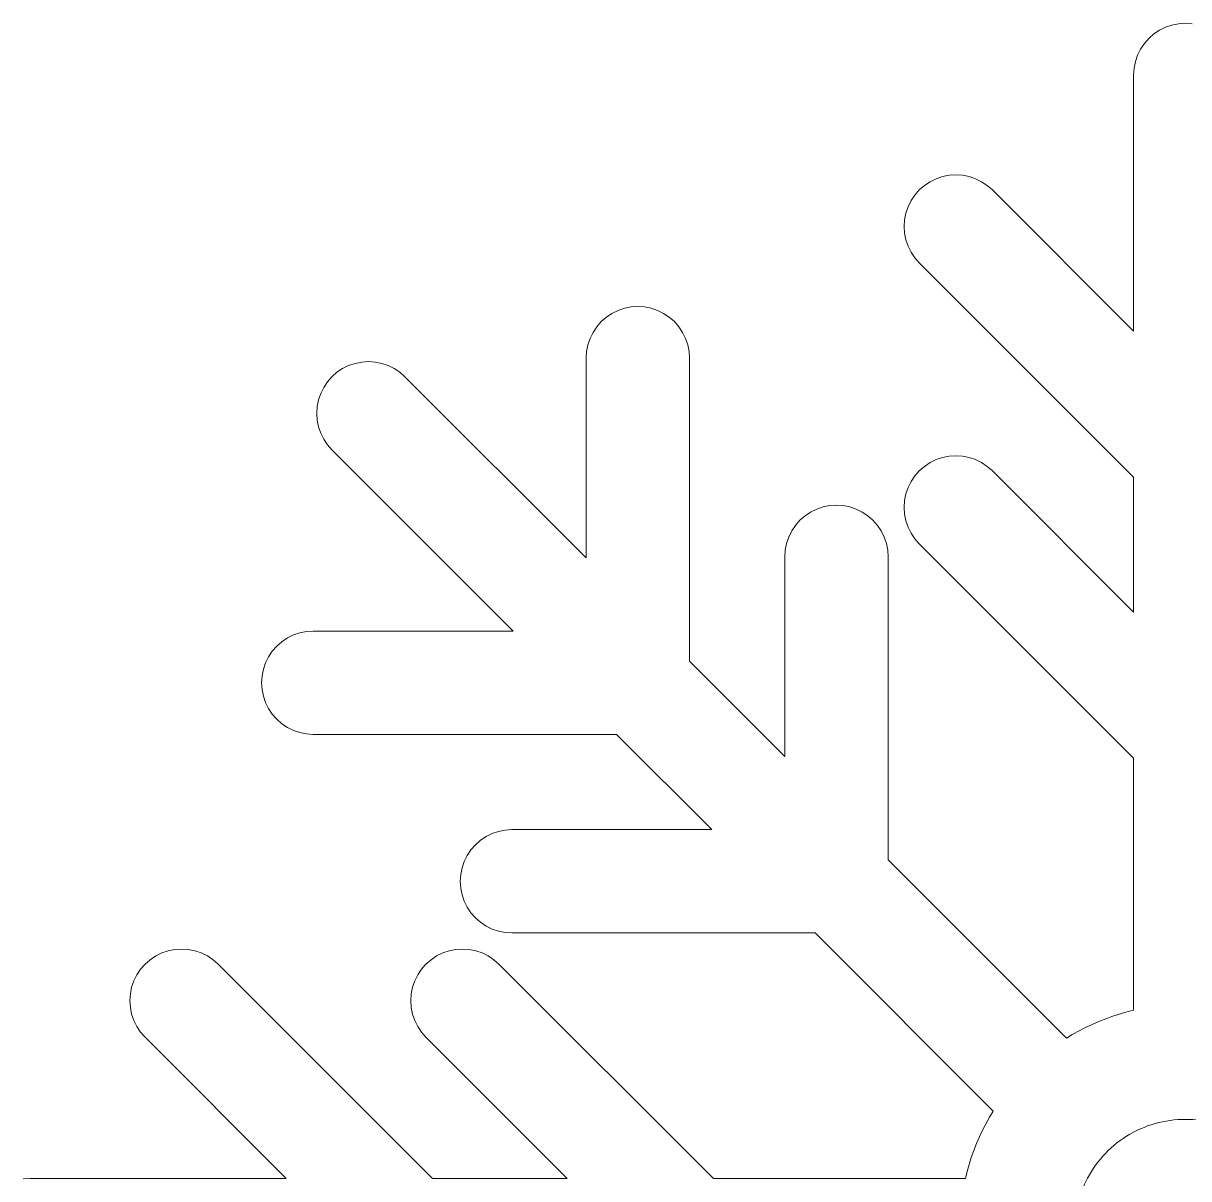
# Model space of a CAD drawing. Header units: centimetres. Extents: x -75 to 51, y -4 to 64.
# Drawn here: x 31.65 to 41.15, y 15.43 to 24.85 of the extents above; entities that cross this region are included whole.
import ezdxf

# ---------------------------------------------------------------- set-up
doc = ezdxf.new("R2010")
doc.units = ezdxf.units.CM
doc.header["$MEASUREMENT"] = 0
doc.layers.add('layer 1', color=7, linetype='Continuous')

msp = doc.modelspace()

# ---------------------------------------------------------------- linework, layer by layer
at = {"layer": 'layer 1', "color": 1, "lineweight": 20}
for points in [[(40.96308, 24.81625), (40.96308, 24.81625), (40.91367, 24.79187), (40.91367, 24.79187)], [(41.01525, 24.83395), (41.01525, 24.83395), (40.96308, 24.81625), (40.96308, 24.81625)], [(41.06928, 24.8447), (41.06928, 24.8447), (41.01525, 24.83395), (41.01525, 24.83395)], [(41.12425, 24.84831), (41.12425, 24.84831), (41.06928, 24.8447), (41.06928, 24.8447)], [(41.17922, 24.8447), (41.17922, 24.8447), (41.12425, 24.84831), (41.12425, 24.84831)], [(40.82644, 24.72496), (40.82644, 24.72496), (40.79012, 24.68352), (40.79012, 24.68352)], [(40.86786, 24.76125), (40.86786, 24.76125), (40.82644, 24.72496), (40.82644, 24.72496)], [(40.91367, 24.79187), (40.91367, 24.79187), (40.86786, 24.76125), (40.86786, 24.76125)], [(40.75951, 24.63773), (40.75951, 24.63773), (40.73515, 24.58832), (40.73515, 24.58832)], [(40.79012, 24.68352), (40.79012, 24.68352), (40.75951, 24.63773), (40.75951, 24.63773)], [(40.71744, 24.53614), (40.71744, 24.53614), (40.70669, 24.48212), (40.70669, 24.48212)], [(40.73515, 24.58832), (40.73515, 24.58832), (40.71744, 24.53614), (40.71744, 24.53614)], [(40.70669, 24.48212), (40.70669, 24.48212), (40.70309, 24.42714), (40.70309, 24.42714)], [(40.70309, 24.42714), (40.70309, 24.42714), (40.70309, 22.33784), (40.70309, 22.33784)], [(39.0922, 23.58105), (39.0922, 23.58105), (39.04279, 23.55669), (39.04279, 23.55669)], [(39.14436, 23.59878), (39.14436, 23.59878), (39.0922, 23.58105), (39.0922, 23.58105)], [(39.19839, 23.60952), (39.19839, 23.60952), (39.14436, 23.59878), (39.14436, 23.59878)], [(39.25337, 23.61313), (39.25337, 23.61313), (39.19839, 23.60952), (39.19839, 23.60952)], [(39.30834, 23.60952), (39.30834, 23.60952), (39.25337, 23.61313), (39.25337, 23.61313)], [(39.36237, 23.59878), (39.36237, 23.59878), (39.30834, 23.60952), (39.30834, 23.60952)], [(39.41454, 23.58105), (39.41454, 23.58105), (39.36237, 23.59878), (39.36237, 23.59878)], [(39.46395, 23.55669), (39.46395, 23.55669), (39.41454, 23.58105), (39.41454, 23.58105)], [(38.95556, 23.48977), (38.95556, 23.48977), (38.91924, 23.44833), (38.91924, 23.44833)], [(38.99698, 23.52609), (38.99698, 23.52609), (38.95556, 23.48977), (38.95556, 23.48977)], [(39.04279, 23.55669), (39.04279, 23.55669), (38.99698, 23.52609), (38.99698, 23.52609)], [(39.50975, 23.52609), (39.50975, 23.52609), (39.46395, 23.55669), (39.46395, 23.55669)], [(39.55117, 23.48977), (39.55117, 23.48977), (39.50975, 23.52609), (39.50975, 23.52609)], [(40.70309, 22.33784), (40.70309, 22.33784), (39.55117, 23.48977), (39.55117, 23.48977)], [(38.88863, 23.40255), (38.88863, 23.40255), (38.86426, 23.35312), (38.86426, 23.35312)], [(38.91924, 23.44833), (38.91924, 23.44833), (38.88863, 23.40255), (38.88863, 23.40255)], [(38.84656, 23.30096), (38.84656, 23.30096), (38.83581, 23.24693), (38.83581, 23.24693)], [(38.86426, 23.35312), (38.86426, 23.35312), (38.84656, 23.30096), (38.84656, 23.30096)], [(38.83581, 23.24693), (38.83581, 23.24693), (38.83221, 23.19197), (38.83221, 23.19197)], [(38.83221, 23.19197), (38.83221, 23.19197), (38.83581, 23.13699), (38.83581, 23.13699)], [(38.83581, 23.13699), (38.83581, 23.13699), (38.84656, 23.08294), (38.84656, 23.08294)], [(38.84656, 23.08294), (38.84656, 23.08294), (38.86426, 23.03079), (38.86426, 23.03079)], [(38.86426, 23.03079), (38.86426, 23.03079), (38.88863, 22.9814), (38.88863, 22.9814)], [(38.88863, 22.9814), (38.88863, 22.9814), (38.91924, 22.93557), (38.91924, 22.93557)], [(38.91924, 22.93557), (38.91924, 22.93557), (38.95556, 22.89415), (38.95556, 22.89415)], [(38.95556, 22.89415), (38.95556, 22.89415), (40.70309, 21.14661), (40.70309, 21.14661)], [(36.55189, 22.52493), (36.55189, 22.52493), (36.49971, 22.50722), (36.49971, 22.50722)], [(36.60591, 22.53567), (36.60591, 22.53567), (36.55189, 22.52493), (36.55189, 22.52493)], [(36.66089, 22.5393), (36.66089, 22.5393), (36.60591, 22.53567), (36.60591, 22.53567)], [(36.71586, 22.53567), (36.71586, 22.53567), (36.66089, 22.5393), (36.66089, 22.5393)], [(36.76988, 22.52493), (36.76988, 22.52493), (36.71586, 22.53567), (36.71586, 22.53567)], [(36.82207, 22.50722), (36.82207, 22.50722), (36.76988, 22.52493), (36.76988, 22.52493)], [(36.40449, 22.45224), (36.40449, 22.45224), (36.36307, 22.41591), (36.36307, 22.41591)], [(36.4503, 22.48285), (36.4503, 22.48285), (36.40449, 22.45224), (36.40449, 22.45224)], [(36.49971, 22.50722), (36.49971, 22.50722), (36.4503, 22.48285), (36.4503, 22.48285)], [(36.87147, 22.48285), (36.87147, 22.48285), (36.82207, 22.50722), (36.82207, 22.50722)], [(36.91726, 22.45224), (36.91726, 22.45224), (36.87147, 22.48285), (36.87147, 22.48285)], [(36.9587, 22.41591), (36.9587, 22.41591), (36.91726, 22.45224), (36.91726, 22.45224)], [(36.29614, 22.3287), (36.29614, 22.3287), (36.27177, 22.27927), (36.27177, 22.27927)], [(36.32674, 22.37449), (36.32674, 22.37449), (36.29614, 22.3287), (36.29614, 22.3287)], [(36.36307, 22.41591), (36.36307, 22.41591), (36.32674, 22.37449), (36.32674, 22.37449)], [(36.995, 22.37449), (36.995, 22.37449), (36.9587, 22.41591), (36.9587, 22.41591)], [(37.02561, 22.3287), (37.02561, 22.3287), (36.995, 22.37449), (36.995, 22.37449)], [(37.05, 22.27927), (37.05, 22.27927), (37.02561, 22.3287), (37.02561, 22.3287)], [(36.27177, 22.27927), (36.27177, 22.27927), (36.25408, 22.22713), (36.25408, 22.22713)], [(37.06769, 22.22713), (37.06769, 22.22713), (37.05, 22.27927), (37.05, 22.27927)], [(36.24334, 22.1731), (36.24334, 22.1731), (36.23973, 22.11813), (36.23973, 22.11813)], [(36.25408, 22.22713), (36.25408, 22.22713), (36.24334, 22.1731), (36.24334, 22.1731)], [(37.07844, 22.1731), (37.07844, 22.1731), (37.06769, 22.22713), (37.06769, 22.22713)], [(37.08205, 22.11813), (37.08205, 22.11813), (37.07844, 22.1731), (37.07844, 22.1731)], [(34.3034, 22.05771), (34.3034, 22.05771), (34.25399, 22.03335), (34.25399, 22.03335)], [(34.35555, 22.0754), (34.35555, 22.0754), (34.3034, 22.05771), (34.3034, 22.05771)], [(34.4096, 22.08618), (34.4096, 22.08618), (34.35555, 22.0754), (34.35555, 22.0754)], [(34.46457, 22.08975), (34.46457, 22.08975), (34.4096, 22.08618), (34.4096, 22.08618)], [(34.51955, 22.08618), (34.51955, 22.08618), (34.46457, 22.08977), (34.46457, 22.08977)], [(34.57357, 22.0754), (34.57357, 22.0754), (34.51955, 22.08618), (34.51955, 22.08618)], [(34.62572, 22.05771), (34.62572, 22.05771), (34.57357, 22.0754), (34.57357, 22.0754)], [(34.67516, 22.03335), (34.67516, 22.03335), (34.62572, 22.05771), (34.62572, 22.05771)], [(36.23973, 22.11813), (36.23973, 22.11813), (36.23973, 20.48907), (36.23973, 20.48907)], [(37.08205, 19.64676), (37.08205, 19.64676), (37.08205, 22.11813), (37.08205, 22.11813)], [(34.16676, 21.96641), (34.16676, 21.96641), (34.13043, 21.925), (34.13043, 21.925)], [(34.20817, 22.00273), (34.20817, 22.00273), (34.16676, 21.96641), (34.16676, 21.96641)], [(34.25399, 22.03335), (34.25399, 22.03335), (34.20817, 22.00273), (34.20817, 22.00273)], [(34.72094, 22.00273), (34.72094, 22.00273), (34.67516, 22.03335), (34.67516, 22.03335)], [(34.76235, 21.96641), (34.76235, 21.96641), (34.72094, 22.00273), (34.72094, 22.00273)], [(36.23973, 20.48907), (36.23973, 20.48907), (34.76235, 21.96641), (34.76235, 21.96641)], [(34.09982, 21.87917), (34.09982, 21.87917), (34.07546, 21.82978), (34.07546, 21.82978)], [(34.13043, 21.925), (34.13043, 21.925), (34.09982, 21.87917), (34.09982, 21.87917)], [(34.05777, 21.77762), (34.05777, 21.77762), (34.04699, 21.72357), (34.04699, 21.72357)], [(34.07546, 21.82978), (34.07546, 21.82978), (34.05777, 21.77762), (34.05777, 21.77762)], [(34.04699, 21.72357), (34.04699, 21.72357), (34.04341, 21.66859), (34.04341, 21.66859)], [(34.04341, 21.66859), (34.04341, 21.66859), (34.04699, 21.61362), (34.04699, 21.61362)], [(34.04699, 21.61362), (34.04699, 21.61362), (34.05777, 21.55961), (34.05777, 21.55961)], [(34.05777, 21.55961), (34.05777, 21.55961), (34.07546, 21.50745), (34.07546, 21.50745)], [(34.07546, 21.50745), (34.07546, 21.50745), (34.09982, 21.45802), (34.09982, 21.45802)], [(34.09982, 21.45802), (34.09982, 21.45802), (34.13043, 21.41223), (34.13043, 21.41223)], [(34.13043, 21.41223), (34.13043, 21.41223), (34.16676, 21.37081), (34.16676, 21.37081)], [(34.16676, 21.37081), (34.16676, 21.37081), (35.6441, 19.89345), (35.6441, 19.89345)], [(39.0922, 21.29099), (39.0922, 21.29099), (39.04279, 21.26663), (39.04279, 21.26663)], [(39.14436, 21.30871), (39.14436, 21.30871), (39.0922, 21.29099), (39.0922, 21.29099)], [(39.19839, 21.31946), (39.19839, 21.31946), (39.14436, 21.30871), (39.14436, 21.30871)], [(39.25337, 21.32306), (39.25337, 21.32306), (39.19839, 21.31946), (39.19839, 21.31946)], [(39.30834, 21.31946), (39.30834, 21.31946), (39.25337, 21.32306), (39.25337, 21.32306)], [(39.36237, 21.30871), (39.36237, 21.30871), (39.30834, 21.31946), (39.30834, 21.31946)], [(39.41454, 21.29099), (39.41454, 21.29099), (39.36237, 21.30871), (39.36237, 21.30871)], [(39.46395, 21.26663), (39.46395, 21.26663), (39.41454, 21.29099), (39.41454, 21.29099)], [(38.95556, 21.19969), (38.95556, 21.19969), (38.91924, 21.15827), (38.91924, 21.15827)], [(38.99698, 21.23602), (38.99698, 21.23602), (38.95556, 21.19969), (38.95556, 21.19969)], [(39.04279, 21.26663), (39.04279, 21.26663), (38.99698, 21.23602), (38.99698, 21.23602)], [(39.50975, 21.23602), (39.50975, 21.23602), (39.46395, 21.26663), (39.46395, 21.26663)], [(39.55117, 21.19969), (39.55117, 21.19969), (39.50975, 21.23602), (39.50975, 21.23602)], [(40.70309, 20.04779), (40.70309, 20.04779), (39.55117, 21.19969), (39.55117, 21.19969)], [(38.88863, 21.11248), (38.88863, 21.11248), (38.86426, 21.06305), (38.86426, 21.06305)], [(38.91924, 21.15827), (38.91924, 21.15827), (38.88863, 21.11248), (38.88863, 21.11248)], [(40.70309, 21.14661), (40.70309, 21.14661), (40.70309, 20.04779), (40.70309, 20.04779)], [(38.84656, 21.0109), (38.84656, 21.0109), (38.83581, 20.95687), (38.83581, 20.95687)], [(38.86426, 21.06305), (38.86426, 21.06305), (38.84656, 21.0109), (38.84656, 21.0109)], [(38.1712, 20.9056), (38.1712, 20.9056), (38.11903, 20.88791), (38.11903, 20.88791)], [(38.22523, 20.91635), (38.22523, 20.91635), (38.1712, 20.9056), (38.1712, 20.9056)], [(38.2802, 20.91996), (38.2802, 20.91996), (38.22523, 20.91635), (38.22523, 20.91635)], [(38.33517, 20.91635), (38.33517, 20.91635), (38.2802, 20.91996), (38.2802, 20.91996)], [(38.38921, 20.9056), (38.38921, 20.9056), (38.33517, 20.91635), (38.33517, 20.91635)], [(38.44137, 20.88791), (38.44137, 20.88791), (38.38921, 20.9056), (38.38921, 20.9056)], [(38.83581, 20.95687), (38.83581, 20.95687), (38.83221, 20.90191), (38.83221, 20.90191)], [(38.83221, 20.90191), (38.83221, 20.90191), (38.83581, 20.84693), (38.83581, 20.84693)], [(38.02381, 20.83292), (38.02381, 20.83292), (37.9824, 20.79662), (37.9824, 20.79662)], [(38.06963, 20.86351), (38.06963, 20.86351), (38.02381, 20.83292), (38.02381, 20.83292)], [(38.11903, 20.88791), (38.11903, 20.88791), (38.06963, 20.86351), (38.06963, 20.86351)], [(38.49078, 20.86351), (38.49078, 20.86351), (38.44137, 20.88791), (38.44137, 20.88791)], [(38.53659, 20.83292), (38.53659, 20.83292), (38.49078, 20.86351), (38.49078, 20.86351)], [(38.57801, 20.79662), (38.57801, 20.79662), (38.53659, 20.83292), (38.53659, 20.83292)], [(38.83581, 20.84693), (38.83581, 20.84693), (38.84656, 20.79288), (38.84656, 20.79288)], [(37.94607, 20.75517), (37.94607, 20.75517), (37.91547, 20.70938), (37.91547, 20.70938)], [(37.9824, 20.79662), (37.9824, 20.79662), (37.94607, 20.75517), (37.94607, 20.75517)], [(38.61433, 20.75517), (38.61433, 20.75517), (38.57801, 20.79662), (38.57801, 20.79662)], [(38.64494, 20.70938), (38.64494, 20.70938), (38.61433, 20.75517), (38.61433, 20.75517)], [(38.84656, 20.79288), (38.84656, 20.79288), (38.86426, 20.74072), (38.86426, 20.74072)], [(38.86426, 20.74072), (38.86426, 20.74072), (38.88863, 20.69133), (38.88863, 20.69133)], [(37.8911, 20.65999), (37.8911, 20.65999), (37.87341, 20.60779), (37.87341, 20.60779)], [(37.91547, 20.70938), (37.91547, 20.70938), (37.8911, 20.65999), (37.8911, 20.65999)], [(38.6693, 20.65999), (38.6693, 20.65999), (38.64494, 20.70938), (38.64494, 20.70938)], [(38.68701, 20.60779), (38.68701, 20.60779), (38.6693, 20.65999), (38.6693, 20.65999)], [(38.88863, 20.69133), (38.88863, 20.69133), (38.91924, 20.6455), (38.91924, 20.6455)], [(38.91924, 20.6455), (38.91924, 20.6455), (38.95556, 20.60409), (38.95556, 20.60409)], [(37.86263, 20.55378), (37.86263, 20.55378), (37.85905, 20.4988), (37.85905, 20.4988)], [(37.87341, 20.60779), (37.87341, 20.60779), (37.86263, 20.55378), (37.86263, 20.55378)], [(38.69776, 20.55378), (38.69776, 20.55378), (38.68701, 20.60779), (38.68701, 20.60779)], [(38.70136, 20.4988), (38.70136, 20.4988), (38.69776, 20.55378), (38.69776, 20.55378)], [(38.95556, 20.60409), (38.95556, 20.60409), (40.70309, 18.85653), (40.70309, 18.85653)], [(37.85905, 20.4988), (37.85905, 20.4988), (37.85905, 18.86974), (37.85905, 18.86974)], [(38.70136, 18.02741), (38.70136, 18.02741), (38.70136, 20.4988), (38.70136, 20.4988)], [(33.8539, 19.86139), (33.8539, 19.86139), (33.80447, 19.83702), (33.80447, 19.83702)], [(33.90604, 19.87908), (33.90604, 19.87908), (33.8539, 19.86139), (33.8539, 19.86139)], [(33.96007, 19.88984), (33.96007, 19.88984), (33.90604, 19.87908), (33.90604, 19.87908)], [(34.01504, 19.89345), (34.01504, 19.89345), (33.96007, 19.88984), (33.96007, 19.88984)], [(35.6441, 19.89345), (35.6441, 19.89345), (34.01504, 19.89345), (34.01504, 19.89345)], [(33.71727, 19.77009), (33.71727, 19.77009), (33.68093, 19.7287), (33.68093, 19.7287)], [(33.75868, 19.80643), (33.75868, 19.80643), (33.71727, 19.77009), (33.71727, 19.77009)], [(33.80447, 19.83702), (33.80447, 19.83702), (33.75868, 19.80643), (33.75868, 19.80643)], [(33.65033, 19.68285), (33.65033, 19.68285), (33.62597, 19.63346), (33.62597, 19.63346)], [(33.68093, 19.7287), (33.68093, 19.7287), (33.65033, 19.68285), (33.65033, 19.68285)], [(33.60824, 19.58128), (33.60824, 19.58128), (33.5975, 19.52725), (33.5975, 19.52725)], [(33.62597, 19.63346), (33.62597, 19.63346), (33.60824, 19.58128), (33.60824, 19.58128)], [(37.85905, 18.86974), (37.85905, 18.86974), (37.08205, 19.64676), (37.08205, 19.64676)], [(33.5975, 19.52725), (33.5975, 19.52725), (33.59389, 19.47229), (33.59389, 19.47229)], [(33.59389, 19.47229), (33.59389, 19.47229), (33.5975, 19.41731), (33.5975, 19.41731)], [(33.5975, 19.41731), (33.5975, 19.41731), (33.60824, 19.36329), (33.60824, 19.36329)], [(33.60824, 19.36329), (33.60824, 19.36329), (33.62597, 19.31111), (33.62597, 19.31111)], [(33.62597, 19.31111), (33.62597, 19.31111), (33.65033, 19.2617), (33.65033, 19.2617)], [(33.65033, 19.2617), (33.65033, 19.2617), (33.68093, 19.21591), (33.68093, 19.21591)], [(33.68093, 19.21591), (33.68093, 19.21591), (33.71727, 19.17447), (33.71727, 19.17447)], [(33.71727, 19.17447), (33.71727, 19.17447), (33.75868, 19.13817), (33.75868, 19.13817)], [(33.75868, 19.13817), (33.75868, 19.13817), (33.80447, 19.10756), (33.80447, 19.10756)], [(33.80447, 19.10756), (33.80447, 19.10756), (33.8539, 19.08316), (33.8539, 19.08316)], [(33.8539, 19.08316), (33.8539, 19.08316), (33.90604, 19.06547), (33.90604, 19.06547)], [(33.90604, 19.06547), (33.90604, 19.06547), (33.96007, 19.05473), (33.96007, 19.05473)], [(33.96007, 19.05473), (33.96007, 19.05473), (34.01504, 19.0511), (34.01504, 19.0511)], [(34.01504, 19.05112), (34.01504, 19.05112), (36.48642, 19.05112), (36.48642, 19.05112)], [(36.48642, 19.05112), (36.48642, 19.05112), (37.26343, 18.2741), (37.26343, 18.2741)], [(40.70309, 18.85653), (40.70309, 18.85653), (40.70309, 16.80171), (40.70309, 16.80171)], [(35.47319, 18.24206), (35.47319, 18.24206), (35.42379, 18.2177), (35.42379, 18.2177)], [(35.52537, 18.25975), (35.52537, 18.25975), (35.47319, 18.24206), (35.47319, 18.24206)], [(35.5794, 18.27054), (35.5794, 18.27054), (35.52537, 18.25975), (35.52537, 18.25975)], [(35.63437, 18.2741), (35.63437, 18.2741), (35.5794, 18.27057), (35.5794, 18.27057)], [(37.26343, 18.2741), (37.26343, 18.2741), (35.63437, 18.2741), (35.63437, 18.2741)], [(35.33656, 18.15077), (35.33656, 18.15077), (35.30025, 18.10935), (35.30025, 18.10935)], [(35.378, 18.1871), (35.378, 18.1871), (35.33656, 18.15077), (35.33656, 18.15077)], [(35.42379, 18.2177), (35.42379, 18.2177), (35.378, 18.1871), (35.378, 18.1871)], [(35.26965, 18.06354), (35.26965, 18.06354), (35.24525, 18.01413), (35.24525, 18.01413)], [(35.30025, 18.10935), (35.30025, 18.10935), (35.26965, 18.06354), (35.26965, 18.06354)], [(35.22756, 17.96197), (35.22756, 17.96197), (35.21682, 17.90793), (35.21682, 17.90793)], [(35.24525, 18.01413), (35.24525, 18.01413), (35.22756, 17.96197), (35.22756, 17.96197)], [(40.15436, 16.57443), (40.15436, 16.57443), (38.70136, 18.02741), (38.70136, 18.02741)], [(35.21682, 17.90793), (35.21682, 17.90793), (35.21321, 17.85297), (35.21321, 17.85297)], [(35.21321, 17.85297), (35.21321, 17.85297), (35.21682, 17.79799), (35.21682, 17.79799)], [(35.21682, 17.79799), (35.21682, 17.79799), (35.22756, 17.74396), (35.22756, 17.74396)], [(35.22756, 17.74396), (35.22756, 17.74396), (35.24525, 17.69178), (35.24525, 17.69178)], [(35.24525, 17.69178), (35.24525, 17.69178), (35.26965, 17.64237), (35.26965, 17.64237)], [(35.26965, 17.64237), (35.26965, 17.64237), (35.30025, 17.59658), (35.30025, 17.59658)], [(35.30025, 17.59658), (35.30025, 17.59658), (35.33656, 17.55517), (35.33656, 17.55517)], [(35.33656, 17.55517), (35.33656, 17.55517), (35.378, 17.51883), (35.378, 17.51883)], [(35.378, 17.51883), (35.378, 17.51883), (35.42379, 17.48823), (35.42379, 17.48823)], [(35.42379, 17.48823), (35.42379, 17.48823), (35.47319, 17.46387), (35.47319, 17.46387)], [(35.47319, 17.46387), (35.47319, 17.46387), (35.52537, 17.44616), (35.52537, 17.44616)], [(35.52537, 17.44616), (35.52537, 17.44616), (35.5794, 17.4354), (35.5794, 17.4354)], [(35.5794, 17.4354), (35.5794, 17.4354), (35.63437, 17.43178), (35.63437, 17.43178)], [(35.63437, 17.43179), (35.63437, 17.43179), (38.10576, 17.43179), (38.10576, 17.43179)], [(38.10576, 17.43179), (38.10576, 17.43179), (39.55875, 15.97881), (39.55875, 15.97881)], [(32.88624, 17.29736), (32.88624, 17.29736), (32.83222, 17.28662), (32.83222, 17.28662)], [(32.94121, 17.30097), (32.94121, 17.30097), (32.88624, 17.29733), (32.88624, 17.29733)], [(32.99618, 17.29736), (32.99618, 17.29736), (32.94121, 17.30099), (32.94121, 17.30099)], [(33.05024, 17.28662), (33.05024, 17.28662), (32.99618, 17.29736), (32.99618, 17.29736)], [(35.17629, 17.29736), (35.17629, 17.29736), (35.12227, 17.28662), (35.12227, 17.28662)], [(35.23126, 17.30097), (35.23126, 17.30097), (35.17629, 17.29733), (35.17629, 17.29733)], [(35.28623, 17.29736), (35.28623, 17.29736), (35.23126, 17.30099), (35.23126, 17.30099)], [(35.34029, 17.28662), (35.34029, 17.28662), (35.28623, 17.29736), (35.28623, 17.29736)], [(32.68484, 17.21393), (32.68484, 17.21393), (32.6434, 17.17762), (32.6434, 17.17762)], [(32.73063, 17.24453), (32.73063, 17.24453), (32.68484, 17.21393), (32.68484, 17.21393)], [(32.78006, 17.26889), (32.78006, 17.26889), (32.73063, 17.24453), (32.73063, 17.24453)], [(32.83222, 17.28662), (32.83222, 17.28662), (32.78006, 17.26889), (32.78006, 17.26889)], [(33.10239, 17.26889), (33.10239, 17.26889), (33.05024, 17.28662), (33.05024, 17.28662)], [(33.15179, 17.24453), (33.15179, 17.24453), (33.10239, 17.26889), (33.10239, 17.26889)], [(33.19761, 17.21393), (33.19761, 17.21393), (33.15179, 17.24453), (33.15179, 17.24453)], [(33.23902, 17.17762), (33.23902, 17.17762), (33.19761, 17.21393), (33.19761, 17.21393)], [(34.97489, 17.21393), (34.97489, 17.21393), (34.93348, 17.17762), (34.93348, 17.17762)], [(35.02069, 17.24453), (35.02069, 17.24453), (34.97489, 17.21393), (34.97489, 17.21393)], [(35.07012, 17.26889), (35.07012, 17.26889), (35.02069, 17.24453), (35.02069, 17.24453)], [(35.12227, 17.28662), (35.12227, 17.28662), (35.07012, 17.26889), (35.07012, 17.26889)], [(35.39244, 17.26889), (35.39244, 17.26889), (35.34029, 17.28662), (35.34029, 17.28662)], [(35.44184, 17.24453), (35.44184, 17.24453), (35.39244, 17.26889), (35.39244, 17.26889)], [(35.48767, 17.21393), (35.48767, 17.21393), (35.44184, 17.24453), (35.44184, 17.24453)], [(35.52908, 17.17762), (35.52908, 17.17762), (35.48767, 17.21393), (35.48767, 17.21393)], [(32.6071, 17.13618), (32.6071, 17.13618), (32.57649, 17.09038), (32.57649, 17.09038)], [(32.6434, 17.17762), (32.6434, 17.17762), (32.6071, 17.13618), (32.6071, 17.13618)], [(34.98656, 15.43008), (34.98656, 15.43008), (33.23902, 17.17762), (33.23902, 17.17762)], [(34.89715, 17.13618), (34.89715, 17.13618), (34.86654, 17.09038), (34.86654, 17.09038)], [(34.93348, 17.17762), (34.93348, 17.17762), (34.89715, 17.13618), (34.89715, 17.13618)], [(37.27662, 15.43008), (37.27662, 15.43008), (35.52908, 17.17762), (35.52908, 17.17762)], [(32.55212, 17.04098), (32.55212, 17.04098), (32.5344, 16.9888), (32.5344, 16.9888)], [(32.57649, 17.09038), (32.57649, 17.09038), (32.55212, 17.04098), (32.55212, 17.04098)], [(34.84218, 17.04098), (34.84218, 17.04098), (34.82446, 16.9888), (34.82446, 16.9888)], [(34.86654, 17.09038), (34.86654, 17.09038), (34.84218, 17.04098), (34.84218, 17.04098)], [(32.52366, 16.93477), (32.52366, 16.93477), (32.52005, 16.87979), (32.52005, 16.87979)], [(32.5344, 16.9888), (32.5344, 16.9888), (32.52366, 16.93477), (32.52366, 16.93477)], [(34.81371, 16.93477), (34.81371, 16.93477), (34.8101, 16.87979), (34.8101, 16.87979)], [(34.82446, 16.9888), (34.82446, 16.9888), (34.81371, 16.93477), (34.81371, 16.93477)], [(32.52005, 16.87979), (32.52005, 16.87979), (32.52366, 16.82483), (32.52366, 16.82483)], [(32.52366, 16.82483), (32.52366, 16.82483), (32.5344, 16.77079), (32.5344, 16.77079)], [(34.8101, 16.87979), (34.8101, 16.87979), (34.81371, 16.82483), (34.81371, 16.82483)], [(34.81371, 16.82483), (34.81371, 16.82483), (34.82446, 16.77079), (34.82446, 16.77079)], [(32.5344, 16.77079), (32.5344, 16.77079), (32.55212, 16.71863), (32.55212, 16.71863)], [(34.82446, 16.77079), (34.82446, 16.77079), (34.84218, 16.71863), (34.84218, 16.71863)], [(40.53197, 16.75371), (40.53197, 16.75371), (40.41913, 16.71123), (40.41913, 16.71123)], [(40.64736, 16.78873), (40.64736, 16.78873), (40.53197, 16.75371), (40.53197, 16.75371)], [(40.70309, 16.80171), (40.70309, 16.80171), (40.64736, 16.78873), (40.64736, 16.78873)], [(32.55212, 16.71863), (32.55212, 16.71863), (32.57649, 16.66924), (32.57649, 16.66924)], [(32.57649, 16.66924), (32.57649, 16.66924), (32.6071, 16.62341), (32.6071, 16.62341)], [(34.84218, 16.71863), (34.84218, 16.71863), (34.86654, 16.66924), (34.86654, 16.66924)], [(34.86654, 16.66924), (34.86654, 16.66924), (34.89715, 16.62341), (34.89715, 16.62341)], [(40.3093, 16.66146), (40.3093, 16.66146), (40.20296, 16.60464), (40.20296, 16.60464)], [(40.41913, 16.71123), (40.41913, 16.71123), (40.3093, 16.66146), (40.3093, 16.66146)], [(32.6071, 16.62341), (32.6071, 16.62341), (32.6434, 16.582), (32.6434, 16.582)], [(32.6434, 16.582), (32.6434, 16.582), (33.79535, 15.43008), (33.79535, 15.43008)], [(34.89715, 16.62341), (34.89715, 16.62341), (34.93348, 16.582), (34.93348, 16.582)], [(34.93348, 16.582), (34.93348, 16.582), (36.08537, 15.43008), (36.08537, 15.43008)], [(40.20296, 16.60464), (40.20296, 16.60464), (40.15436, 16.57443), (40.15436, 16.57443)], [(39.55875, 15.97881), (39.55875, 15.97881), (39.52853, 15.9302), (39.52853, 15.9302)], [(39.52853, 15.9302), (39.52853, 15.9302), (39.47169, 15.82386), (39.47169, 15.82386)], [(39.47169, 15.82386), (39.47169, 15.82386), (39.42193, 15.71404), (39.42193, 15.71404)], [(39.42193, 15.71404), (39.42193, 15.71404), (39.37946, 15.6012), (39.37946, 15.6012)], [(39.37946, 15.6012), (39.37946, 15.6012), (39.34445, 15.48581), (39.34445, 15.48581)], [(31.70604, 15.43008), (31.70604, 15.43008), (31.65107, 15.42644), (31.65107, 15.42644)], [(33.79535, 15.43008), (33.79535, 15.43008), (31.70604, 15.43008), (31.70604, 15.43008)], [(36.08537, 15.43008), (36.08537, 15.43008), (34.98656, 15.43008), (34.98656, 15.43008)], [(39.33146, 15.43008), (39.33146, 15.43008), (37.27662, 15.43008), (37.27662, 15.43008)], [(39.34445, 15.48581), (39.34445, 15.48581), (39.33146, 15.43008), (39.33146, 15.43008)]]:
    msp.add_open_spline(points, degree=3, dxfattribs=at)
for points in [[(41.57571, 15.79088), (41.57571, 15.79088), (41.54756, 15.80646), (41.54756, 15.80646), (41.54756, 15.80646), (41.54756, 15.80646), (41.51901, 15.82097), (41.51901, 15.82097), (41.51901, 15.82097), (41.51901, 15.82097), (41.49009, 15.83441), (41.49009, 15.83441), (41.49009, 15.83441), (41.49009, 15.83441), (41.46082, 15.84678), (41.46082, 15.84678), (41.46082, 15.84678), (41.46082, 15.84678), (41.43123, 15.85807), (41.43123, 15.85807), (41.43123, 15.85807), (41.43123, 15.85807), (41.40135, 15.86829), (41.40135, 15.86829), (41.40135, 15.86829), (41.40135, 15.86829), (41.37121, 15.87744), (41.37121, 15.87744), (41.37121, 15.87744), (41.37121, 15.87744), (41.34084, 15.88552), (41.34084, 15.88552), (41.34084, 15.88552), (41.34084, 15.88552), (41.31027, 15.89249), (41.31027, 15.89249), (41.31027, 15.89249), (41.31027, 15.89249), (41.27953, 15.8984), (41.27953, 15.8984), (41.27953, 15.8984), (41.27953, 15.8984), (41.24864, 15.90324), (41.24864, 15.90324), (41.24864, 15.90324), (41.24864, 15.90324), (41.21764, 15.90702), (41.21764, 15.90702), (41.21764, 15.90702), (41.21764, 15.90702), (41.18655, 15.90978), (41.18655, 15.90978), (41.18655, 15.90978), (41.18655, 15.90978), (41.15541, 15.91131), (41.15541, 15.91131), (41.15541, 15.91131), (41.15541, 15.91131), (41.12424, 15.9119), (41.12424, 15.9119), (41.12424, 15.9119), (41.12424, 15.9119), (41.09307, 15.91131), (41.09307, 15.91131), (41.09307, 15.91131), (41.09307, 15.91131), (41.06193, 15.90978), (41.06193, 15.90978), (41.06193, 15.90978), (41.06193, 15.90978), (41.03084, 15.90702), (41.03084, 15.90702), (41.03084, 15.90702), (41.03084, 15.90702), (40.99984, 15.90324), (40.99984, 15.90324), (40.99984, 15.90324), (40.99984, 15.90324), (40.96895, 15.8984), (40.96895, 15.8984), (40.96895, 15.8984), (40.96895, 15.8984), (40.93821, 15.89249), (40.93821, 15.89249), (40.93821, 15.89249), (40.93821, 15.89249), (40.90764, 15.88552), (40.90764, 15.88552), (40.90764, 15.88552), (40.90764, 15.88552), (40.87727, 15.87744), (40.87727, 15.87744), (40.87727, 15.87744), (40.87727, 15.87744), (40.84713, 15.86829), (40.84713, 15.86829), (40.84713, 15.86829), (40.84713, 15.86829), (40.81725, 15.85807), (40.81725, 15.85807), (40.81725, 15.85807), (40.81725, 15.85807), (40.78766, 15.84678), (40.78766, 15.84678), (40.78766, 15.84678), (40.78766, 15.84678), (40.75839, 15.83441), (40.75839, 15.83441), (40.75839, 15.83441), (40.75839, 15.83441), (40.72947, 15.82097), (40.72947, 15.82097), (40.72947, 15.82097), (40.72947, 15.82097), (40.70092, 15.80646), (40.70092, 15.80646), (40.70092, 15.80646), (40.70092, 15.80646), (40.67277, 15.79088), (40.67277, 15.79088)], [(40.67279, 15.79088), (40.67279, 15.79088), (40.64521, 15.77429), (40.64521, 15.77429), (40.64521, 15.77429), (40.64521, 15.77429), (40.61836, 15.75681), (40.61836, 15.75681), (40.61836, 15.75681), (40.61836, 15.75681), (40.59226, 15.73848), (40.59226, 15.73848), (40.59226, 15.73848), (40.59226, 15.73848), (40.56691, 15.71932), (40.56691, 15.71932), (40.56691, 15.71932), (40.56691, 15.71932), (40.54234, 15.69933), (40.54234, 15.69933), (40.54234, 15.69933), (40.54234, 15.69933), (40.51856, 15.67858), (40.51856, 15.67858), (40.51856, 15.67858), (40.51856, 15.67858), (40.49558, 15.65706), (40.49558, 15.65706), (40.49558, 15.65706), (40.49558, 15.65706), (40.47341, 15.63481), (40.47341, 15.63481), (40.47341, 15.63481), (40.47341, 15.63481), (40.45207, 15.61182), (40.45207, 15.61182), (40.45207, 15.61182), (40.45207, 15.61182), (40.43158, 15.58816), (40.43158, 15.58816), (40.43158, 15.58816), (40.43158, 15.58816), (40.41195, 15.56383), (40.41195, 15.56383), (40.41195, 15.56383), (40.41195, 15.56383), (40.39319, 15.53885), (40.39319, 15.53885), (40.39319, 15.53885), (40.39319, 15.53885), (40.37532, 15.51326), (40.37532, 15.51326), (40.37532, 15.51326), (40.37532, 15.51326), (40.35835, 15.48709), (40.35835, 15.48709), (40.35835, 15.48709), (40.35835, 15.48709), (40.3423, 15.46037), (40.3423, 15.46037), (40.3423, 15.46037), (40.3423, 15.46037), (40.32718, 15.4331), (40.32718, 15.4331), (40.32718, 15.4331), (40.32718, 15.4331), (40.31301, 15.40531), (40.31301, 15.40531), (40.31301, 15.40531), (40.31301, 15.40531), (40.29979, 15.37703), (40.29979, 15.37703), (40.29979, 15.37703), (40.29979, 15.37703), (40.28755, 15.34829), (40.28755, 15.34829), (40.28755, 15.34829), (40.28755, 15.34829), (40.2763, 15.31912), (40.2763, 15.31912), (40.2763, 15.31912), (40.2763, 15.31912), (40.26605, 15.28955), (40.26605, 15.28955), (40.26605, 15.28955), (40.26605, 15.28955), (40.25682, 15.25959), (40.25682, 15.25959), (40.25682, 15.25959), (40.25682, 15.25959), (40.24862, 15.22926), (40.24862, 15.22926), (40.24862, 15.22926), (40.24862, 15.22926), (40.24147, 15.19859), (40.24147, 15.19859), (40.24147, 15.19859), (40.24147, 15.19859), (40.23538, 15.16761), (40.23538, 15.16761), (40.23538, 15.16761), (40.23538, 15.16761), (40.23037, 15.13634), (40.23037, 15.13634), (40.23037, 15.13634), (40.23037, 15.13634), (40.22645, 15.10481), (40.22645, 15.10481), (40.22645, 15.10481), (40.22645, 15.10481), (40.22364, 15.07304), (40.22364, 15.07304), (40.22364, 15.07304), (40.22364, 15.07304), (40.22192, 15.04105), (40.22192, 15.04105), (40.22192, 15.04105), (40.22192, 15.04105), (40.22133, 15.00888), (40.22133, 15.00888)]]:
    msp.add_open_spline(points, degree=3, knots=[0, 0, 0, 0, 0.0322581, 0.0322581, 0.0322581, 0.0322581, 0.0645161, 0.0645161, 0.0645161, 0.0645161, 0.0967742, 0.0967742, 0.0967742, 0.0967742, 0.1290323, 0.1290323, 0.1290323, 0.1290323, 0.1612903, 0.1612903, 0.1612903, 0.1612903, 0.1935484, 0.1935484, 0.1935484, 0.1935484, 0.2258065, 0.2258065, 0.2258065, 0.2258065, 0.2580645, 0.2580645, 0.2580645, 0.2580645, 0.2903226, 0.2903226, 0.2903226, 0.2903226, 0.3225806, 0.3225806, 0.3225806, 0.3225806, 0.3548387, 0.3548387, 0.3548387, 0.3548387, 0.3870968, 0.3870968, 0.3870968, 0.3870968, 0.4193548, 0.4193548, 0.4193548, 0.4193548, 0.4516129, 0.4516129, 0.4516129, 0.4516129, 0.483871, 0.483871, 0.483871, 0.483871, 0.516129, 0.516129, 0.516129, 0.516129, 0.5483871, 0.5483871, 0.5483871, 0.5483871, 0.5806452, 0.5806452, 0.5806452, 0.5806452, 0.6129032, 0.6129032, 0.6129032, 0.6129032, 0.6451613, 0.6451613, 0.6451613, 0.6451613, 0.6774194, 0.6774194, 0.6774194, 0.6774194, 0.7096774, 0.7096774, 0.7096774, 0.7096774, 0.7419355, 0.7419355, 0.7419355, 0.7419355, 0.7741935, 0.7741935, 0.7741935, 0.7741935, 0.8064516, 0.8064516, 0.8064516, 0.8064516, 0.8387097, 0.8387097, 0.8387097, 0.8387097, 0.8709677, 0.8709677, 0.8709677, 0.8709677, 0.9032258, 0.9032258, 0.9032258, 0.9032258, 0.9354839, 0.9354839, 0.9354839, 0.9354839, 1, 1, 1, 1], dxfattribs=at)

doc.saveas('drawing.dxf')
